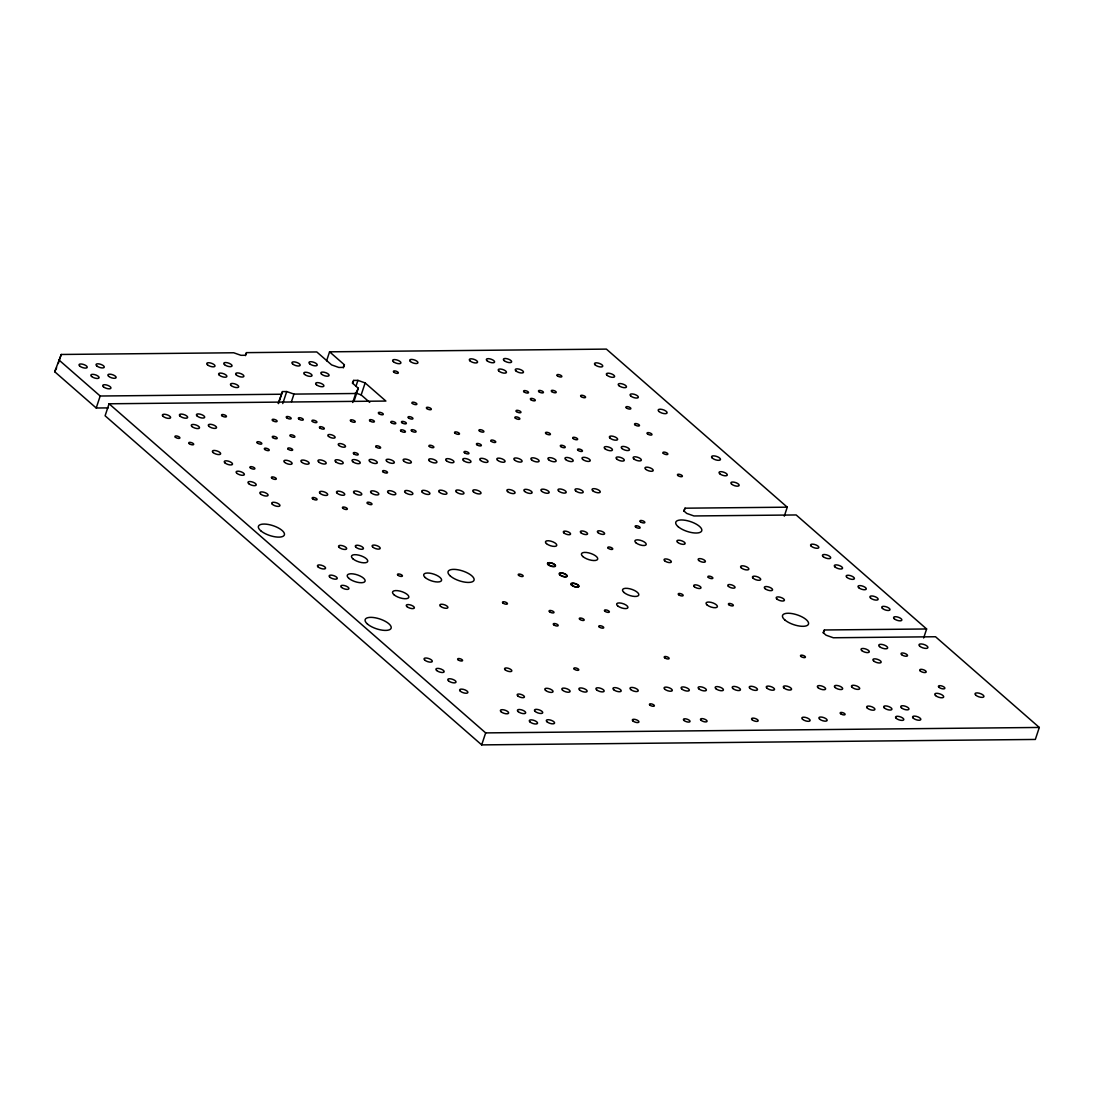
<?xml version="1.0" encoding="UTF-8"?>
<svg xmlns="http://www.w3.org/2000/svg" width="1094" height="1094" viewBox="0 0 1094 1094"><rect width="100%" height="100%" fill="white"/><g stroke="black" fill="none" stroke-linecap="round" stroke-linejoin="round"><path stroke-width="1.5" d="M108.169 407.898L96.217 408.007L54.7 371.728L61.25 354.47L233.733 352.774L240.967 355.318L245.22 355.276L246.519 352.637L316.781 351.953L331.619 364.904L338.839 367.461L343.092 367.42L344.391 364.781L329.567 351.83L326.586 360.829M58.283 363.468L61.25 354.47M96.217 408.007L100.183 396.014L58.666 359.735M354.333 400.24L358.299 388.233L352.364 383.05L353.663 380.411L357.916 380.37L365.15 382.927L385.895 401.06L109.072 403.782L105.106 415.788L481.688 744.891L1035.334 739.448L1039.3 727.455L935.52 636.749L833.313 637.761L826.079 635.204L823.112 632.619L824.411 629.98L926.618 628.982L923.651 637.98M245.521 355.646L246.519 352.637M278.204 403.235L282.471 391.597L286.737 391.556L293.958 394.1L355.714 393.498L358.299 388.233M278.505 403.604L282.471 391.597M282.758 403.563L286.737 391.556M291.483 401.607L293.958 394.1M343.393 367.789L344.391 364.781M352.665 383.42L353.663 380.411M355.933 386.373L357.916 380.37M352.733 402.496L355.714 393.498M369.717 402.401L361.17 394.92L365.15 382.927M481.688 744.891L485.654 732.898L109.072 403.782M684.051 511.185L685.049 508.19L787.256 507.178L784.289 516.177M823.426 632.975L824.411 629.98M54.7 371.728L56.642 367.789M685.049 508.19L683.75 510.816L686.717 513.414L693.952 515.958L796.159 514.959L926.618 628.982M329.567 351.83L606.391 349.109L787.256 507.178M100.183 396.014L281.185 394.237M485.654 732.898L1039.3 727.455M355.4 392.883L361.17 394.92M678.034 526.597A13.661 5.183 18.3 0 0 700.611 532.094A13.661 5.183 18.3 0 0 687.661 520.785A13.661 5.183 18.3 0 0 678.034 526.597M784.781 619.888A13.661 5.183 18.3 0 0 807.358 625.385A13.661 5.183 18.3 0 0 794.408 614.076A13.661 5.183 18.3 0 0 784.781 619.888M367.42 623.99A13.661 5.183 18.3 0 0 389.984 629.488A13.661 5.183 18.3 0 0 377.047 618.178A13.661 5.183 18.3 0 0 367.42 623.99M260.673 530.699A13.661 5.183 18.3 0 0 283.237 536.197A13.661 5.183 18.3 0 0 270.3 524.888A13.661 5.183 18.3 0 0 260.673 530.699M450.331 576.005A13.661 5.183 18.3 0 0 472.895 581.502A13.661 5.183 18.3 0 0 459.959 570.193A13.661 5.183 18.3 0 0 450.331 576.005M677.87 475.493A2.598 0.985 18.3 0 0 682.177 476.546A2.598 0.985 18.3 0 0 679.716 474.386A2.598 0.985 18.3 0 0 677.87 475.493M664.632 657.754A2.598 0.985 18.3 0 0 668.926 658.807A2.598 0.985 18.3 0 0 666.465 656.646A2.598 0.985 18.3 0 0 664.632 657.754M458.071 659.791A2.598 0.985 18.3 0 0 462.379 660.831A2.598 0.985 18.3 0 0 459.904 658.684A2.598 0.985 18.3 0 0 458.071 659.791M524.012 391.843A2.598 0.985 18.3 0 0 528.32 392.896A2.598 0.985 18.3 0 0 525.858 390.736A2.598 0.985 18.3 0 0 524.012 391.843M573.133 438.53A2.598 0.985 18.3 0 0 577.441 439.583A2.598 0.985 18.3 0 0 574.965 437.422A2.598 0.985 18.3 0 0 573.133 438.53M250.362 467.904A2.598 0.985 18.3 0 0 254.67 468.957A2.598 0.985 18.3 0 0 252.208 466.796A2.598 0.985 18.3 0 0 250.362 467.904M464.458 452.697A2.598 0.985 18.3 0 0 468.752 453.75A2.598 0.985 18.3 0 0 466.29 451.59A2.598 0.985 18.3 0 0 464.458 452.697M319.817 427.918A2.598 0.985 18.3 0 0 324.111 428.971A2.598 0.985 18.3 0 0 321.65 426.81A2.598 0.985 18.3 0 0 319.817 427.918M353.718 453.791A2.598 0.985 18.3 0 0 358.025 454.844A2.598 0.985 18.3 0 0 355.564 452.684A2.598 0.985 18.3 0 0 353.718 453.791M408.459 417.881A2.598 0.985 18.3 0 0 412.753 418.92A2.598 0.985 18.3 0 0 410.291 416.773A2.598 0.985 18.3 0 0 408.459 417.881M551.704 391.57A2.598 0.985 18.3 0 0 555.998 392.623A2.598 0.985 18.3 0 0 553.537 390.462A2.598 0.985 18.3 0 0 551.704 391.57M708.338 577.4A2.598 0.985 18.3 0 0 712.645 578.452A2.598 0.985 18.3 0 0 710.17 576.292A2.598 0.985 18.3 0 0 708.338 577.4M530.781 399.638A2.598 0.985 18.3 0 0 535.089 400.691A2.598 0.985 18.3 0 0 532.628 398.531A2.598 0.985 18.3 0 0 530.781 399.638M635.614 527.021A2.598 0.985 18.3 0 0 639.922 528.06A2.598 0.985 18.3 0 0 637.46 525.899A2.598 0.985 18.3 0 0 635.614 527.021M549.503 611.724A2.598 0.985 18.3 0 0 553.796 612.763A2.598 0.985 18.3 0 0 551.335 610.616A2.598 0.985 18.3 0 0 549.503 611.724M604.859 611.177A2.598 0.985 18.3 0 0 609.167 612.216A2.598 0.985 18.3 0 0 606.705 610.069A2.598 0.985 18.3 0 0 604.859 611.177M538.918 391.693A2.598 0.985 18.3 0 0 543.226 392.746A2.598 0.985 18.3 0 0 540.751 390.585A2.598 0.985 18.3 0 0 538.918 391.693M518.638 575.335A2.598 0.985 18.3 0 0 522.946 576.388A2.598 0.985 18.3 0 0 520.471 574.227A2.598 0.985 18.3 0 0 518.638 575.335M640.346 521.729A2.598 0.985 18.3 0 0 644.639 522.768A2.598 0.985 18.3 0 0 642.178 520.621A2.598 0.985 18.3 0 0 640.346 521.729M553.687 624.783A2.598 0.985 18.3 0 0 557.981 625.823A2.598 0.985 18.3 0 0 555.52 623.676A2.598 0.985 18.3 0 0 553.687 624.783M574.282 669.131A2.598 0.985 18.3 0 0 578.576 670.171A2.598 0.985 18.3 0 0 576.114 668.024A2.598 0.985 18.3 0 0 574.282 669.131M634.971 424.814A2.598 0.985 18.3 0 0 639.265 425.867A2.598 0.985 18.3 0 0 636.804 423.706A2.598 0.985 18.3 0 0 634.971 424.814M560.73 446.516A2.598 0.985 18.3 0 0 565.037 447.555A2.598 0.985 18.3 0 0 562.576 445.408A2.598 0.985 18.3 0 0 560.73 446.516M647.47 433.867A2.598 0.985 18.3 0 0 651.764 434.92A2.598 0.985 18.3 0 0 649.303 432.759A2.598 0.985 18.3 0 0 647.47 433.867M577.96 450.277A2.598 0.985 18.3 0 0 582.254 451.316A2.598 0.985 18.3 0 0 579.793 449.169A2.598 0.985 18.3 0 0 577.96 450.277M454.995 433.142A2.598 0.985 18.3 0 0 459.289 434.181A2.598 0.985 18.3 0 0 456.827 432.034A2.598 0.985 18.3 0 0 454.995 433.142M393.826 372.151A2.598 0.985 18.3 0 0 398.134 373.204A2.598 0.985 18.3 0 0 395.659 371.044A2.598 0.985 18.3 0 0 393.826 372.151M626.342 407.871A2.598 0.985 18.3 0 0 630.636 408.924A2.598 0.985 18.3 0 0 628.175 406.763A2.598 0.985 18.3 0 0 626.342 407.871M545.906 433.552A2.598 0.985 18.3 0 0 550.214 434.605A2.598 0.985 18.3 0 0 547.738 432.445A2.598 0.985 18.3 0 0 545.906 433.552M502.925 602.999A2.598 0.985 18.3 0 0 507.219 604.052A2.598 0.985 18.3 0 0 504.758 601.891A2.598 0.985 18.3 0 0 502.925 602.999M649.863 705.069A2.598 0.985 18.3 0 0 654.157 706.122A2.598 0.985 18.3 0 0 651.696 703.962A2.598 0.985 18.3 0 0 649.863 705.069M608.237 548.244A2.598 0.985 18.3 0 0 612.531 549.297A2.598 0.985 18.3 0 0 610.069 547.137A2.598 0.985 18.3 0 0 608.237 548.244M264.748 449.429A2.598 0.985 18.3 0 0 269.042 450.468A2.598 0.985 18.3 0 0 266.58 448.321A2.598 0.985 18.3 0 0 264.748 449.429M272.693 437.545A2.598 0.985 18.3 0 0 276.987 438.598A2.598 0.985 18.3 0 0 274.526 436.438A2.598 0.985 18.3 0 0 272.693 437.545M476.847 444.711A2.598 0.985 18.3 0 0 481.155 445.764A2.598 0.985 18.3 0 0 478.68 443.603A2.598 0.985 18.3 0 0 476.847 444.711M312.569 498.741A2.598 0.985 18.3 0 0 316.863 499.794A2.598 0.985 18.3 0 0 314.402 497.633A2.598 0.985 18.3 0 0 312.569 498.741M342.846 508.272A2.598 0.985 18.3 0 0 347.154 509.325A2.598 0.985 18.3 0 0 344.678 507.165A2.598 0.985 18.3 0 0 342.846 508.272M397.901 575.212A2.598 0.985 18.3 0 0 402.209 576.264A2.598 0.985 18.3 0 0 399.748 574.104A2.598 0.985 18.3 0 0 397.901 575.212M515.342 418.127A2.598 0.985 18.3 0 0 519.636 419.18A2.598 0.985 18.3 0 0 517.175 417.019A2.598 0.985 18.3 0 0 515.342 418.127M581.051 396.52A2.598 0.985 18.3 0 0 585.358 397.573A2.598 0.985 18.3 0 0 582.883 395.413A2.598 0.985 18.3 0 0 581.051 396.52M557.338 375.789A2.598 0.985 18.3 0 0 561.632 376.842A2.598 0.985 18.3 0 0 559.171 374.681A2.598 0.985 18.3 0 0 557.338 375.789M516.45 411.563A2.598 0.985 18.3 0 0 520.744 412.616A2.598 0.985 18.3 0 0 518.283 410.455A2.598 0.985 18.3 0 0 516.45 411.563M840.589 713.685A2.598 0.985 18.3 0 0 844.896 714.724A2.598 0.985 18.3 0 0 842.421 712.577A2.598 0.985 18.3 0 0 840.589 713.685M290.375 436.068A2.598 0.985 18.3 0 0 294.683 437.121A2.598 0.985 18.3 0 0 292.207 434.961A2.598 0.985 18.3 0 0 290.375 436.068M271.804 478.174A2.598 0.985 18.3 0 0 276.112 479.227A2.598 0.985 18.3 0 0 273.637 477.066A2.598 0.985 18.3 0 0 271.804 478.174M391.283 422.626A2.598 0.985 18.3 0 0 395.59 423.679A2.598 0.985 18.3 0 0 393.115 421.518A2.598 0.985 18.3 0 0 391.283 422.626M298.785 418.961A2.598 0.985 18.3 0 0 303.093 420A2.598 0.985 18.3 0 0 300.618 417.84A2.598 0.985 18.3 0 0 298.785 418.961M367.475 503.445A2.598 0.985 18.3 0 0 371.769 504.498A2.598 0.985 18.3 0 0 369.307 502.337A2.598 0.985 18.3 0 0 367.475 503.445M429.368 446.502A2.598 0.985 18.3 0 0 433.662 447.542A2.598 0.985 18.3 0 0 431.2 445.395A2.598 0.985 18.3 0 0 429.368 446.502M411.563 430.94A2.598 0.985 18.3 0 0 415.87 431.993A2.598 0.985 18.3 0 0 413.409 429.833A2.598 0.985 18.3 0 0 411.563 430.94M350.723 421.053A2.598 0.985 18.3 0 0 355.03 422.106A2.598 0.985 18.3 0 0 352.569 419.946A2.598 0.985 18.3 0 0 350.723 421.053M382.996 471.842A2.598 0.985 18.3 0 0 387.303 472.895A2.598 0.985 18.3 0 0 384.828 470.735A2.598 0.985 18.3 0 0 382.996 471.842M378.77 413.573A2.598 0.985 18.3 0 0 383.078 414.626A2.598 0.985 18.3 0 0 380.603 412.465A2.598 0.985 18.3 0 0 378.77 413.573M369.895 420.875A2.598 0.985 18.3 0 0 374.203 421.915A2.598 0.985 18.3 0 0 371.728 419.768A2.598 0.985 18.3 0 0 369.895 420.875M257.322 442.947A2.598 0.985 18.3 0 0 261.63 443.986A2.598 0.985 18.3 0 0 259.169 441.839A2.598 0.985 18.3 0 0 257.322 442.947M272.584 420.52A2.598 0.985 18.3 0 0 276.891 421.573A2.598 0.985 18.3 0 0 274.416 419.412A2.598 0.985 18.3 0 0 272.584 420.52M189.18 443.617A2.598 0.985 18.3 0 0 193.488 444.656A2.598 0.985 18.3 0 0 191.026 442.509A2.598 0.985 18.3 0 0 189.18 443.617M286.655 417.758A2.598 0.985 18.3 0 0 290.963 418.811A2.598 0.985 18.3 0 0 288.488 416.65A2.598 0.985 18.3 0 0 286.655 417.758M221.945 415.775A2.598 0.985 18.3 0 0 226.239 416.828A2.598 0.985 18.3 0 0 223.778 414.667A2.598 0.985 18.3 0 0 221.945 415.775M175.396 437.203A2.598 0.985 18.3 0 0 179.69 438.243A2.598 0.985 18.3 0 0 177.228 436.096A2.598 0.985 18.3 0 0 175.396 437.203M728.836 604.708A2.598 0.985 18.3 0 0 733.13 605.761A2.598 0.985 18.3 0 0 730.669 603.601A2.598 0.985 18.3 0 0 728.836 604.708M479.391 430.927A2.598 0.985 18.3 0 0 483.685 431.98A2.598 0.985 18.3 0 0 481.223 429.819A2.598 0.985 18.3 0 0 479.391 430.927M599.238 626.958A2.598 0.985 18.3 0 0 603.532 627.997A2.598 0.985 18.3 0 0 601.071 625.85A2.598 0.985 18.3 0 0 599.238 626.958M678.649 594.726A2.598 0.985 18.3 0 0 682.943 595.779A2.598 0.985 18.3 0 0 680.482 593.618A2.598 0.985 18.3 0 0 678.649 594.726M491.247 441.292A2.598 0.985 18.3 0 0 495.541 442.345A2.598 0.985 18.3 0 0 493.079 440.185A2.598 0.985 18.3 0 0 491.247 441.292M579.697 619.286A2.598 0.985 18.3 0 0 583.991 620.325A2.598 0.985 18.3 0 0 581.529 618.178A2.598 0.985 18.3 0 0 579.697 619.286M288.173 449.196A2.598 0.985 18.3 0 0 292.467 450.236A2.598 0.985 18.3 0 0 290.006 448.089A2.598 0.985 18.3 0 0 288.173 449.196M376.131 447.022A2.598 0.985 18.3 0 0 380.425 448.061A2.598 0.985 18.3 0 0 377.963 445.914A2.598 0.985 18.3 0 0 376.131 447.022M400.924 431.05A2.598 0.985 18.3 0 0 405.218 432.103A2.598 0.985 18.3 0 0 402.756 429.942A2.598 0.985 18.3 0 0 400.924 431.05M312.392 421.436A2.598 0.985 18.3 0 0 316.699 422.489A2.598 0.985 18.3 0 0 314.238 420.328A2.598 0.985 18.3 0 0 312.392 421.436M412.37 403.426A2.598 0.985 18.3 0 0 416.677 404.465A2.598 0.985 18.3 0 0 414.202 402.318A2.598 0.985 18.3 0 0 412.37 403.426M401.867 422.653A2.598 0.985 18.3 0 0 406.175 423.693A2.598 0.985 18.3 0 0 403.7 421.546A2.598 0.985 18.3 0 0 401.867 422.653M426.81 408.527A2.598 0.985 18.3 0 0 431.118 409.58A2.598 0.985 18.3 0 0 428.657 407.419A2.598 0.985 18.3 0 0 426.81 408.527M800.917 656.414A2.598 0.985 18.3 0 0 805.211 657.467A2.598 0.985 18.3 0 0 802.75 655.306A2.598 0.985 18.3 0 0 800.917 656.414M663.32 453.367A2.598 0.985 18.3 0 0 667.627 454.42A2.598 0.985 18.3 0 0 665.152 452.26A2.598 0.985 18.3 0 0 663.32 453.367M505.168 669.802A3.843 1.463 18.3 0 0 511.513 671.36A3.843 1.463 18.3 0 0 507.876 668.174A3.843 1.463 18.3 0 0 505.168 669.802M517.777 695.893A3.843 1.463 18.3 0 0 524.122 697.439A3.843 1.463 18.3 0 0 520.484 694.252A3.843 1.463 18.3 0 0 517.777 695.893M618.944 385.662A4.335 1.641 18.3 0 0 626.11 387.413A4.335 1.641 18.3 0 0 621.994 383.816A4.335 1.641 18.3 0 0 618.944 385.662M630.8 396.028A4.335 1.641 18.3 0 0 637.966 397.778A4.335 1.641 18.3 0 0 633.85 394.182A4.335 1.641 18.3 0 0 630.8 396.028M595.218 364.931A4.335 1.641 18.3 0 0 602.384 366.681A4.335 1.641 18.3 0 0 598.268 363.085A4.335 1.641 18.3 0 0 595.218 364.931M607.074 375.297A4.335 1.641 18.3 0 0 614.24 377.047A4.335 1.641 18.3 0 0 610.137 373.451A4.335 1.641 18.3 0 0 607.074 375.297M436.629 670.485A4.335 1.641 18.3 0 0 443.795 672.222A4.335 1.641 18.3 0 0 439.692 668.639A4.335 1.641 18.3 0 0 436.629 670.485M424.773 660.12A4.335 1.641 18.3 0 0 431.939 661.856A4.335 1.641 18.3 0 0 427.836 658.273A4.335 1.641 18.3 0 0 424.773 660.12M460.355 691.217A4.335 1.641 18.3 0 0 467.521 692.953A4.335 1.641 18.3 0 0 463.418 689.37A4.335 1.641 18.3 0 0 460.355 691.217M448.499 680.851A4.335 1.641 18.3 0 0 455.665 682.588A4.335 1.641 18.3 0 0 451.548 679.005A4.335 1.641 18.3 0 0 448.499 680.851M719.756 473.77A4.335 1.641 18.3 0 0 726.922 475.521A4.335 1.641 18.3 0 0 722.806 471.924A4.335 1.641 18.3 0 0 719.756 473.77M731.612 484.136A4.335 1.641 18.3 0 0 738.778 485.886A4.335 1.641 18.3 0 0 734.676 482.29A4.335 1.641 18.3 0 0 731.612 484.136M698.751 560.456A3.843 1.463 18.3 0 0 705.097 562.001A3.843 1.463 18.3 0 0 701.459 558.829A3.843 1.463 18.3 0 0 698.751 560.456M728.399 586.37A3.843 1.463 18.3 0 0 734.744 587.916A3.843 1.463 18.3 0 0 731.107 584.743A3.843 1.463 18.3 0 0 728.399 586.37M664.673 560.798A3.843 1.463 18.3 0 0 671.019 562.343A3.843 1.463 18.3 0 0 667.381 559.157A3.843 1.463 18.3 0 0 664.673 560.798M694.321 586.712A3.843 1.463 18.3 0 0 700.68 588.257A3.843 1.463 18.3 0 0 697.028 585.071A3.843 1.463 18.3 0 0 694.321 586.712M635.86 542.733A5.976 2.27 18.3 0 0 645.72 545.14A5.976 2.27 18.3 0 0 640.058 540.19A5.976 2.27 18.3 0 0 635.86 542.733M546.426 543.609A5.976 2.27 18.3 0 0 556.285 546.015A5.976 2.27 18.3 0 0 550.624 541.079A5.976 2.27 18.3 0 0 546.426 543.609M617.59 605.803A5.976 2.27 18.3 0 0 627.45 608.209A5.976 2.27 18.3 0 0 621.789 603.273A5.976 2.27 18.3 0 0 617.59 605.803M707.025 604.927A5.976 2.27 18.3 0 0 716.885 607.334A5.976 2.27 18.3 0 0 711.223 602.384A5.976 2.27 18.3 0 0 707.025 604.927M598.021 532.628A3.802 1.436 18.3 0 0 604.298 534.159A3.802 1.436 18.3 0 0 600.702 531.014A3.802 1.436 18.3 0 0 598.021 532.628M580.982 532.792A3.802 1.436 18.3 0 0 587.259 534.323A3.802 1.436 18.3 0 0 583.663 531.178A3.802 1.436 18.3 0 0 580.982 532.792M563.957 532.956A3.802 1.436 18.3 0 0 570.234 534.487A3.802 1.436 18.3 0 0 566.624 531.342A3.802 1.436 18.3 0 0 563.957 532.956M616.784 459.07A4.335 1.641 18.3 0 0 623.949 460.806A4.335 1.641 18.3 0 0 619.847 457.224A4.335 1.641 18.3 0 0 616.784 459.07M604.927 448.704A4.335 1.641 18.3 0 0 612.093 450.441A4.335 1.641 18.3 0 0 607.977 446.858A4.335 1.641 18.3 0 0 604.927 448.704M191.983 426.551A4.335 1.641 18.3 0 0 199.149 428.301A4.335 1.641 18.3 0 0 195.033 424.704A4.335 1.641 18.3 0 0 191.983 426.551M209.022 426.387A4.335 1.641 18.3 0 0 216.174 428.137A4.335 1.641 18.3 0 0 212.072 424.54A4.335 1.641 18.3 0 0 209.022 426.387M197.152 416.021A4.335 1.641 18.3 0 0 204.318 417.771A4.335 1.641 18.3 0 0 200.216 414.175A4.335 1.641 18.3 0 0 197.152 416.021M180.113 416.185A4.335 1.641 18.3 0 0 187.279 417.935A4.335 1.641 18.3 0 0 183.177 414.339A4.335 1.641 18.3 0 0 180.113 416.185M163.088 416.363A4.335 1.641 18.3 0 0 170.254 418.099A4.335 1.641 18.3 0 0 166.138 414.517A4.335 1.641 18.3 0 0 163.088 416.363M530.016 721.972A4.335 1.641 18.3 0 0 537.168 723.722A4.335 1.641 18.3 0 0 533.065 720.125A4.335 1.641 18.3 0 0 530.016 721.972M547.041 721.808A4.335 1.641 18.3 0 0 554.207 723.558A4.335 1.641 18.3 0 0 550.104 719.961A4.335 1.641 18.3 0 0 547.041 721.808M535.185 711.442A4.335 1.641 18.3 0 0 542.351 713.192A4.335 1.641 18.3 0 0 538.234 709.596A4.335 1.641 18.3 0 0 535.185 711.442M518.146 711.606A4.335 1.641 18.3 0 0 525.311 713.356A4.335 1.641 18.3 0 0 521.209 709.76A4.335 1.641 18.3 0 0 518.146 711.606M501.107 711.784A4.335 1.641 18.3 0 0 508.272 713.52A4.335 1.641 18.3 0 0 504.17 709.938A4.335 1.641 18.3 0 0 501.107 711.784M320.186 493.435A4.335 1.641 18.3 0 0 327.352 495.172A4.335 1.641 18.3 0 0 323.236 491.589A4.335 1.641 18.3 0 0 320.186 493.435M337.212 493.257A4.335 1.641 18.3 0 0 344.378 495.008A4.335 1.641 18.3 0 0 340.275 491.411A4.335 1.641 18.3 0 0 337.212 493.257M498.932 371.126A4.335 1.641 18.3 0 0 506.098 372.863A4.335 1.641 18.3 0 0 501.996 369.28A4.335 1.641 18.3 0 0 498.932 371.126M515.971 370.962A4.335 1.641 18.3 0 0 523.137 372.698A4.335 1.641 18.3 0 0 519.021 369.116A4.335 1.641 18.3 0 0 515.971 370.962M504.115 360.596A4.335 1.641 18.3 0 0 511.281 362.333A4.335 1.641 18.3 0 0 507.165 358.75A4.335 1.641 18.3 0 0 504.115 360.596M487.076 360.76A4.335 1.641 18.3 0 0 494.242 362.497A4.335 1.641 18.3 0 0 490.126 358.914A4.335 1.641 18.3 0 0 487.076 360.76M470.037 360.924A4.335 1.641 18.3 0 0 477.203 362.675A4.335 1.641 18.3 0 0 473.1 359.078A4.335 1.641 18.3 0 0 470.037 360.924M896.273 718.375A4.335 1.641 18.3 0 0 903.439 720.112A4.335 1.641 18.3 0 0 899.323 716.529A4.335 1.641 18.3 0 0 896.273 718.375M913.299 718.211A4.335 1.641 18.3 0 0 920.464 719.948A4.335 1.641 18.3 0 0 916.362 716.365A4.335 1.641 18.3 0 0 913.299 718.211M901.442 707.845A4.335 1.641 18.3 0 0 908.608 709.582A4.335 1.641 18.3 0 0 904.492 705.999A4.335 1.641 18.3 0 0 901.442 707.845M884.403 708.009A4.335 1.641 18.3 0 0 891.569 709.746A4.335 1.641 18.3 0 0 887.466 706.163A4.335 1.641 18.3 0 0 884.403 708.009M867.378 708.174A4.335 1.641 18.3 0 0 874.53 709.924A4.335 1.641 18.3 0 0 870.427 706.327A4.335 1.641 18.3 0 0 867.378 708.174M677.596 542.323A4.335 1.641 18.3 0 0 684.762 544.074A4.335 1.641 18.3 0 0 680.659 540.477A4.335 1.641 18.3 0 0 677.596 542.323M321.554 374.175A4.335 1.641 18.3 0 0 328.72 375.926A4.335 1.641 18.3 0 0 324.603 372.329A4.335 1.641 18.3 0 0 321.554 374.175M309.684 363.81A4.335 1.641 18.3 0 0 316.85 365.56A4.335 1.641 18.3 0 0 312.747 361.964A4.335 1.641 18.3 0 0 309.684 363.81M292.645 363.974A4.335 1.641 18.3 0 0 299.811 365.724A4.335 1.641 18.3 0 0 295.708 362.128A4.335 1.641 18.3 0 0 292.645 363.974M304.515 374.353A4.335 1.641 18.3 0 0 311.681 376.09A4.335 1.641 18.3 0 0 307.578 372.507A4.335 1.641 18.3 0 0 304.515 374.353M316.371 384.705A4.335 1.641 18.3 0 0 323.537 386.456A4.335 1.641 18.3 0 0 319.421 382.859A4.335 1.641 18.3 0 0 316.371 384.705M236.372 375.023A4.335 1.641 18.3 0 0 243.538 376.76A4.335 1.641 18.3 0 0 239.436 373.177A4.335 1.641 18.3 0 0 236.372 375.023M224.502 364.644A4.335 1.641 18.3 0 0 231.668 366.394A4.335 1.641 18.3 0 0 227.566 362.798A4.335 1.641 18.3 0 0 224.502 364.644M207.477 364.822A4.335 1.641 18.3 0 0 214.643 366.558A4.335 1.641 18.3 0 0 210.527 362.976A4.335 1.641 18.3 0 0 207.477 364.822M219.333 375.187A4.335 1.641 18.3 0 0 226.499 376.938A4.335 1.641 18.3 0 0 222.397 373.341A4.335 1.641 18.3 0 0 219.333 375.187M231.19 385.553A4.335 1.641 18.3 0 0 238.355 387.29A4.335 1.641 18.3 0 0 234.253 383.707A4.335 1.641 18.3 0 0 231.19 385.553M108.607 376.281A4.335 1.641 18.3 0 0 115.773 378.018A4.335 1.641 18.3 0 0 111.67 374.435A4.335 1.641 18.3 0 0 108.607 376.281M96.751 365.902A4.335 1.641 18.3 0 0 103.903 367.652A4.335 1.641 18.3 0 0 99.8 364.056A4.335 1.641 18.3 0 0 96.751 365.902M79.712 366.066A4.335 1.641 18.3 0 0 86.877 367.816A4.335 1.641 18.3 0 0 82.761 364.234A4.335 1.641 18.3 0 0 79.712 366.066M91.568 376.445A4.335 1.641 18.3 0 0 98.734 378.182A4.335 1.641 18.3 0 0 94.631 374.599A4.335 1.641 18.3 0 0 91.568 376.445M103.424 386.797A4.335 1.641 18.3 0 0 110.59 388.548A4.335 1.641 18.3 0 0 106.487 384.965A4.335 1.641 18.3 0 0 103.424 386.797M811.297 546.248A4.335 1.641 18.3 0 0 818.462 547.998A4.335 1.641 18.3 0 0 814.346 544.402A4.335 1.641 18.3 0 0 811.297 546.248M823.153 556.614A4.335 1.641 18.3 0 0 830.319 558.364A4.335 1.641 18.3 0 0 826.216 554.767A4.335 1.641 18.3 0 0 823.153 556.614M835.023 566.979A4.335 1.641 18.3 0 0 842.189 568.73A4.335 1.641 18.3 0 0 838.072 565.133A4.335 1.641 18.3 0 0 835.023 566.979M846.879 577.345A4.335 1.641 18.3 0 0 854.045 579.095A4.335 1.641 18.3 0 0 849.929 575.499A4.335 1.641 18.3 0 0 846.879 577.345M858.735 587.71A4.335 1.641 18.3 0 0 865.901 589.461A4.335 1.641 18.3 0 0 861.798 585.864A4.335 1.641 18.3 0 0 858.735 587.71M870.605 598.076A4.335 1.641 18.3 0 0 877.771 599.827A4.335 1.641 18.3 0 0 873.655 596.23A4.335 1.641 18.3 0 0 870.605 598.076M882.461 608.442A4.335 1.641 18.3 0 0 889.627 610.192A4.335 1.641 18.3 0 0 885.511 606.596A4.335 1.641 18.3 0 0 882.461 608.442M894.318 618.807A4.335 1.641 18.3 0 0 901.483 620.558A4.335 1.641 18.3 0 0 897.381 616.961A4.335 1.641 18.3 0 0 894.318 618.807M592.743 490.741A4.335 1.641 18.3 0 0 599.909 492.491A4.335 1.641 18.3 0 0 595.806 488.909A4.335 1.641 18.3 0 0 592.743 490.741M575.704 490.919A4.335 1.641 18.3 0 0 582.87 492.656A4.335 1.641 18.3 0 0 578.767 489.073A4.335 1.641 18.3 0 0 575.704 490.919M558.678 491.083A4.335 1.641 18.3 0 0 565.844 492.833A4.335 1.641 18.3 0 0 561.728 489.237A4.335 1.641 18.3 0 0 558.678 491.083M541.639 491.247A4.335 1.641 18.3 0 0 548.805 492.997A4.335 1.641 18.3 0 0 544.689 489.401A4.335 1.641 18.3 0 0 541.639 491.247M524.6 491.411A4.335 1.641 18.3 0 0 531.766 493.162A4.335 1.641 18.3 0 0 527.664 489.579A4.335 1.641 18.3 0 0 524.6 491.411M507.575 491.589A4.335 1.641 18.3 0 0 514.727 493.326A4.335 1.641 18.3 0 0 510.624 489.743A4.335 1.641 18.3 0 0 507.575 491.589M473.497 491.917A4.335 1.641 18.3 0 0 480.663 493.667A4.335 1.641 18.3 0 0 476.56 490.071A4.335 1.641 18.3 0 0 473.497 491.917M456.458 492.095A4.335 1.641 18.3 0 0 463.624 493.832A4.335 1.641 18.3 0 0 459.521 490.249A4.335 1.641 18.3 0 0 456.458 492.095M439.432 492.259A4.335 1.641 18.3 0 0 446.598 493.996A4.335 1.641 18.3 0 0 442.482 490.413A4.335 1.641 18.3 0 0 439.432 492.259M422.393 492.423A4.335 1.641 18.3 0 0 429.559 494.173A4.335 1.641 18.3 0 0 425.443 490.577A4.335 1.641 18.3 0 0 422.393 492.423M405.354 492.587A4.335 1.641 18.3 0 0 412.52 494.338A4.335 1.641 18.3 0 0 408.418 490.741A4.335 1.641 18.3 0 0 405.354 492.587M388.315 492.765A4.335 1.641 18.3 0 0 395.481 494.502A4.335 1.641 18.3 0 0 391.378 490.919A4.335 1.641 18.3 0 0 388.315 492.765M371.29 492.929A4.335 1.641 18.3 0 0 378.456 494.666A4.335 1.641 18.3 0 0 374.339 491.083A4.335 1.641 18.3 0 0 371.29 492.929M354.251 493.093A4.335 1.641 18.3 0 0 361.417 494.844A4.335 1.641 18.3 0 0 357.314 491.247A4.335 1.641 18.3 0 0 354.251 493.093M410.414 361.512A4.335 1.641 18.3 0 0 417.58 363.263A4.335 1.641 18.3 0 0 413.477 359.666A4.335 1.641 18.3 0 0 410.414 361.512M393.375 361.676A4.335 1.641 18.3 0 0 400.541 363.427A4.335 1.641 18.3 0 0 396.438 359.83A4.335 1.641 18.3 0 0 393.375 361.676M819.611 719.127A4.335 1.641 18.3 0 0 826.777 720.878A4.335 1.641 18.3 0 0 822.661 717.281A4.335 1.641 18.3 0 0 819.611 719.127M802.572 719.291A4.335 1.641 18.3 0 0 809.738 721.042A4.335 1.641 18.3 0 0 805.635 717.445A4.335 1.641 18.3 0 0 802.572 719.291M741.322 567.909A4.335 1.641 18.3 0 0 748.487 569.646A4.335 1.641 18.3 0 0 744.385 566.063A4.335 1.641 18.3 0 0 741.322 567.909M753.178 578.275A4.335 1.641 18.3 0 0 760.344 580.011A4.335 1.641 18.3 0 0 756.241 576.429A4.335 1.641 18.3 0 0 753.178 578.275M765.048 588.64A4.335 1.641 18.3 0 0 772.214 590.377A4.335 1.641 18.3 0 0 768.097 586.794A4.335 1.641 18.3 0 0 765.048 588.64M776.904 599.006A4.335 1.641 18.3 0 0 784.07 600.743A4.335 1.641 18.3 0 0 779.967 597.16A4.335 1.641 18.3 0 0 776.904 599.006M272.42 504.375A4.335 1.641 18.3 0 0 279.585 506.125A4.335 1.641 18.3 0 0 275.469 502.529A4.335 1.641 18.3 0 0 272.42 504.375M260.563 494.009A4.335 1.641 18.3 0 0 267.715 495.76A4.335 1.641 18.3 0 0 263.613 492.163A4.335 1.641 18.3 0 0 260.563 494.009M248.694 483.644A4.335 1.641 18.3 0 0 255.859 485.394A4.335 1.641 18.3 0 0 251.757 481.798A4.335 1.641 18.3 0 0 248.694 483.644M236.837 473.278A4.335 1.641 18.3 0 0 244.003 475.028A4.335 1.641 18.3 0 0 239.887 471.432A4.335 1.641 18.3 0 0 236.837 473.278M224.981 462.912A4.335 1.641 18.3 0 0 232.147 464.663A4.335 1.641 18.3 0 0 228.031 461.066A4.335 1.641 18.3 0 0 224.981 462.912M213.111 452.547A4.335 1.641 18.3 0 0 220.277 454.297A4.335 1.641 18.3 0 0 216.174 450.701A4.335 1.641 18.3 0 0 213.111 452.547M861.757 650.574A4.335 1.641 18.3 0 0 868.923 652.325A4.335 1.641 18.3 0 0 864.821 648.728A4.335 1.641 18.3 0 0 861.757 650.574M873.627 660.94A4.335 1.641 18.3 0 0 880.793 662.691A4.335 1.641 18.3 0 0 876.677 659.094A4.335 1.641 18.3 0 0 873.627 660.94M645.679 469.258A4.335 1.641 18.3 0 0 652.844 471.008A4.335 1.641 18.3 0 0 648.742 467.411A4.335 1.641 18.3 0 0 645.679 469.258M633.823 458.892A4.335 1.641 18.3 0 0 640.988 460.642A4.335 1.641 18.3 0 0 636.872 457.046A4.335 1.641 18.3 0 0 633.823 458.892M621.966 448.526A4.335 1.641 18.3 0 0 629.132 450.277A4.335 1.641 18.3 0 0 625.016 446.68A4.335 1.641 18.3 0 0 621.966 448.526M610.096 438.161A4.335 1.641 18.3 0 0 617.262 439.911A4.335 1.641 18.3 0 0 613.16 436.315A4.335 1.641 18.3 0 0 610.096 438.161M338.853 445.422A3.843 1.463 18.3 0 0 345.198 446.967A3.843 1.463 18.3 0 0 341.56 443.781A3.843 1.463 18.3 0 0 338.853 445.422M328.473 436.356A3.843 1.463 18.3 0 0 334.819 437.901A3.843 1.463 18.3 0 0 331.181 434.715A3.843 1.463 18.3 0 0 328.473 436.356M548.149 564.723A4.267 1.614 18.3 0 0 555.191 566.446A4.267 1.614 18.3 0 0 551.157 562.918A4.267 1.614 18.3 0 0 548.149 564.723M559.813 574.924A4.267 1.614 18.3 0 0 566.87 576.647A4.267 1.614 18.3 0 0 562.822 573.119A4.267 1.614 18.3 0 0 559.813 574.924M571.492 585.126A4.267 1.614 18.3 0 0 578.548 586.849A4.267 1.614 18.3 0 0 574.5 583.321A4.267 1.614 18.3 0 0 571.492 585.126M582.87 556.545A8.547 3.241 18.3 0 0 596.968 559.978A8.547 3.241 18.3 0 0 588.887 552.908A8.547 3.241 18.3 0 0 582.87 556.545M623.963 592.456A8.547 3.241 18.3 0 0 638.062 595.888A8.547 3.241 18.3 0 0 629.98 588.818A8.547 3.241 18.3 0 0 623.963 592.456M318.163 566.993A4.267 1.614 18.3 0 0 325.219 568.702A4.267 1.614 18.3 0 0 321.171 565.174A4.267 1.614 18.3 0 0 318.163 566.993M329.841 577.194A4.267 1.614 18.3 0 0 336.897 578.904A4.267 1.614 18.3 0 0 332.849 575.376A4.267 1.614 18.3 0 0 329.841 577.194M341.519 587.396A4.267 1.614 18.3 0 0 348.562 589.105A4.267 1.614 18.3 0 0 344.528 585.577A4.267 1.614 18.3 0 0 341.519 587.396M352.897 558.802A8.547 3.241 18.3 0 0 366.996 562.248A8.547 3.241 18.3 0 0 358.9 555.178A8.547 3.241 18.3 0 0 352.897 558.802M393.977 594.726A8.547 3.241 18.3 0 0 408.089 598.158A8.547 3.241 18.3 0 0 399.994 591.088A8.547 3.241 18.3 0 0 393.977 594.726M684.01 720.467A3.473 1.313 18.3 0 0 689.74 721.862A3.473 1.313 18.3 0 0 686.458 718.99A3.473 1.313 18.3 0 0 684.01 720.467M632.906 720.96A3.473 1.313 18.3 0 0 638.636 722.355A3.473 1.313 18.3 0 0 635.341 719.483A3.473 1.313 18.3 0 0 632.906 720.96M752.152 719.797A3.473 1.313 18.3 0 0 757.882 721.192A3.473 1.313 18.3 0 0 754.6 718.32A3.473 1.313 18.3 0 0 752.152 719.797M701.049 720.29A3.473 1.313 18.3 0 0 706.779 721.684A3.473 1.313 18.3 0 0 703.483 718.813A3.473 1.313 18.3 0 0 701.049 720.29M372.794 547.123A4.267 1.614 18.3 0 0 379.85 548.846A4.267 1.614 18.3 0 0 375.803 545.318A4.267 1.614 18.3 0 0 372.794 547.123M339.263 547.465A4.267 1.614 18.3 0 0 346.319 549.174A4.267 1.614 18.3 0 0 342.272 545.646A4.267 1.614 18.3 0 0 339.263 547.465M356.029 547.301A4.267 1.614 18.3 0 0 363.085 549.01A4.267 1.614 18.3 0 0 359.037 545.482A4.267 1.614 18.3 0 0 356.029 547.301M440.499 606.295A4.267 1.614 18.3 0 0 447.555 608.018A4.267 1.614 18.3 0 0 443.508 604.49A4.267 1.614 18.3 0 0 440.499 606.295M406.968 606.623A4.267 1.614 18.3 0 0 414.024 608.346A4.267 1.614 18.3 0 0 409.976 604.818A4.267 1.614 18.3 0 0 406.968 606.623M425.251 577.564A9.395 3.569 18.3 0 0 440.773 581.338A9.395 3.569 18.3 0 0 431.87 573.571A9.395 3.569 18.3 0 0 425.251 577.564M348.795 578.316A9.395 3.569 18.3 0 0 364.316 582.09A9.395 3.569 18.3 0 0 355.413 574.323A9.395 3.569 18.3 0 0 348.795 578.316M938.953 687.292A3.419 1.299 18.3 0 0 944.601 688.659A3.419 1.299 18.3 0 0 941.36 685.842A3.419 1.299 18.3 0 0 938.953 687.292M920.273 670.964A3.419 1.299 18.3 0 0 925.921 672.345A3.419 1.299 18.3 0 0 922.68 669.514A3.419 1.299 18.3 0 0 920.273 670.964M901.606 654.65A3.419 1.299 18.3 0 0 907.241 656.017A3.419 1.299 18.3 0 0 904 653.186A3.419 1.299 18.3 0 0 901.606 654.65M879.521 646.609A4.691 1.778 18.3 0 0 887.275 648.496A4.691 1.778 18.3 0 0 882.831 644.612A4.691 1.778 18.3 0 0 879.521 646.609M935.548 695.579A4.691 1.778 18.3 0 0 943.315 697.466A4.691 1.778 18.3 0 0 938.857 693.582A4.691 1.778 18.3 0 0 935.548 695.579M975.793 695.182A4.691 1.778 18.3 0 0 983.547 697.069A4.691 1.778 18.3 0 0 979.103 693.186A4.691 1.778 18.3 0 0 975.793 695.182M919.753 646.212A4.691 1.778 18.3 0 0 927.521 648.099A4.691 1.778 18.3 0 0 923.062 644.216A4.691 1.778 18.3 0 0 919.753 646.212M732.925 688.536A4.335 1.641 18.3 0 0 740.091 690.273A4.335 1.641 18.3 0 0 735.975 686.69A4.335 1.641 18.3 0 0 732.925 688.536M715.886 688.7A4.335 1.641 18.3 0 0 723.052 690.451A4.335 1.641 18.3 0 0 718.936 686.854A4.335 1.641 18.3 0 0 715.886 688.7M818.093 687.702A4.335 1.641 18.3 0 0 825.259 689.439A4.335 1.641 18.3 0 0 821.156 685.856A4.335 1.641 18.3 0 0 818.093 687.702M630.705 689.535A4.335 1.641 18.3 0 0 637.87 691.285A4.335 1.641 18.3 0 0 633.768 687.688A4.335 1.641 18.3 0 0 630.705 689.535M613.679 689.712A4.335 1.641 18.3 0 0 620.845 691.449A4.335 1.641 18.3 0 0 616.729 687.866A4.335 1.641 18.3 0 0 613.679 689.712M596.64 689.876A4.335 1.641 18.3 0 0 603.806 691.613A4.335 1.641 18.3 0 0 599.69 688.03A4.335 1.641 18.3 0 0 596.64 689.876M579.601 690.04A4.335 1.641 18.3 0 0 586.767 691.791A4.335 1.641 18.3 0 0 582.664 688.194A4.335 1.641 18.3 0 0 579.601 690.04M562.562 690.205A4.335 1.641 18.3 0 0 569.728 691.955A4.335 1.641 18.3 0 0 565.625 688.358A4.335 1.641 18.3 0 0 562.562 690.205M545.537 690.382A4.335 1.641 18.3 0 0 552.702 692.119A4.335 1.641 18.3 0 0 548.586 688.536A4.335 1.641 18.3 0 0 545.537 690.382M548.641 459.74A4.335 1.641 18.3 0 0 555.807 461.477A4.335 1.641 18.3 0 0 551.704 457.894A4.335 1.641 18.3 0 0 548.641 459.74M852.171 687.36A4.335 1.641 18.3 0 0 859.337 689.111A4.335 1.641 18.3 0 0 855.221 685.514A4.335 1.641 18.3 0 0 852.171 687.36M318.669 461.996A4.335 1.641 18.3 0 0 325.834 463.747A4.335 1.641 18.3 0 0 321.732 460.15A4.335 1.641 18.3 0 0 318.669 461.996M335.708 461.832A4.335 1.641 18.3 0 0 342.873 463.569A4.335 1.641 18.3 0 0 338.757 459.986A4.335 1.641 18.3 0 0 335.708 461.832M352.733 461.668A4.335 1.641 18.3 0 0 359.899 463.405A4.335 1.641 18.3 0 0 355.796 459.822A4.335 1.641 18.3 0 0 352.733 461.668M369.772 461.49A4.335 1.641 18.3 0 0 376.938 463.241A4.335 1.641 18.3 0 0 372.835 459.644A4.335 1.641 18.3 0 0 369.772 461.49M386.811 461.326A4.335 1.641 18.3 0 0 393.977 463.077A4.335 1.641 18.3 0 0 389.861 459.48A4.335 1.641 18.3 0 0 386.811 461.326M403.85 461.162A4.335 1.641 18.3 0 0 411.016 462.899A4.335 1.641 18.3 0 0 406.9 459.316A4.335 1.641 18.3 0 0 403.85 461.162M429.395 460.902A4.335 1.641 18.3 0 0 436.561 462.653A4.335 1.641 18.3 0 0 432.458 459.056A4.335 1.641 18.3 0 0 429.395 460.902M446.434 460.738A4.335 1.641 18.3 0 0 453.6 462.488A4.335 1.641 18.3 0 0 449.484 458.892A4.335 1.641 18.3 0 0 446.434 460.738M463.473 460.574A4.335 1.641 18.3 0 0 470.639 462.311A4.335 1.641 18.3 0 0 466.523 458.728A4.335 1.641 18.3 0 0 463.473 460.574M480.498 460.41A4.335 1.641 18.3 0 0 487.664 462.147A4.335 1.641 18.3 0 0 483.562 458.564A4.335 1.641 18.3 0 0 480.498 460.41M497.538 460.232A4.335 1.641 18.3 0 0 504.703 461.983A4.335 1.641 18.3 0 0 500.601 458.386A4.335 1.641 18.3 0 0 497.538 460.232M514.577 460.068A4.335 1.641 18.3 0 0 521.742 461.818A4.335 1.641 18.3 0 0 517.626 458.222A4.335 1.641 18.3 0 0 514.577 460.068M698.847 688.864A4.335 1.641 18.3 0 0 706.013 690.615A4.335 1.641 18.3 0 0 701.91 687.018A4.335 1.641 18.3 0 0 698.847 688.864M681.822 689.042A4.335 1.641 18.3 0 0 688.974 690.779A4.335 1.641 18.3 0 0 684.871 687.196A4.335 1.641 18.3 0 0 681.822 689.042M531.616 459.904A4.335 1.641 18.3 0 0 538.781 461.641A4.335 1.641 18.3 0 0 534.665 458.058A4.335 1.641 18.3 0 0 531.616 459.904M766.99 688.194A4.335 1.641 18.3 0 0 774.155 689.945A4.335 1.641 18.3 0 0 770.053 686.348A4.335 1.641 18.3 0 0 766.99 688.194M784.029 688.03A4.335 1.641 18.3 0 0 791.194 689.781A4.335 1.641 18.3 0 0 787.078 686.184A4.335 1.641 18.3 0 0 784.029 688.03M749.951 688.372A4.335 1.641 18.3 0 0 757.116 690.109A4.335 1.641 18.3 0 0 753.014 686.526A4.335 1.641 18.3 0 0 749.951 688.372M284.604 462.338A4.335 1.641 18.3 0 0 291.77 464.075A4.335 1.641 18.3 0 0 287.654 460.492A4.335 1.641 18.3 0 0 284.604 462.338M582.719 459.398A4.335 1.641 18.3 0 0 589.885 461.148A4.335 1.641 18.3 0 0 585.769 457.552A4.335 1.641 18.3 0 0 582.719 459.398M565.68 459.562A4.335 1.641 18.3 0 0 572.846 461.312A4.335 1.641 18.3 0 0 568.743 457.716A4.335 1.641 18.3 0 0 565.68 459.562M301.629 462.16A4.335 1.641 18.3 0 0 308.795 463.911A4.335 1.641 18.3 0 0 304.693 460.314A4.335 1.641 18.3 0 0 301.629 462.16M835.132 687.524A4.335 1.641 18.3 0 0 842.298 689.275A4.335 1.641 18.3 0 0 838.195 685.678A4.335 1.641 18.3 0 0 835.132 687.524M664.783 689.206A4.335 1.641 18.3 0 0 671.948 690.943A4.335 1.641 18.3 0 0 667.832 687.36A4.335 1.641 18.3 0 0 664.783 689.206M712.331 458.126A4.691 1.778 18.3 0 0 720.084 460.013A4.691 1.778 18.3 0 0 715.64 456.13A4.691 1.778 18.3 0 0 712.331 458.126M658.957 411.481A4.691 1.778 18.3 0 0 666.711 413.368A4.691 1.778 18.3 0 0 662.267 409.484A4.691 1.778 18.3 0 0 658.957 411.481M548.422 564.559A3.802 1.436 18.3 0 0 554.699 566.09A3.802 1.436 18.3 0 0 551.102 562.945A3.802 1.436 18.3 0 0 548.422 564.559M560.292 574.924A3.802 1.436 18.3 0 0 566.569 576.456A3.802 1.436 18.3 0 0 562.959 573.311A3.802 1.436 18.3 0 0 560.292 574.924M572.148 585.29A3.802 1.436 18.3 0 0 578.425 586.822A3.802 1.436 18.3 0 0 574.829 583.676A3.802 1.436 18.3 0 0 572.148 585.29"/></g></svg>
